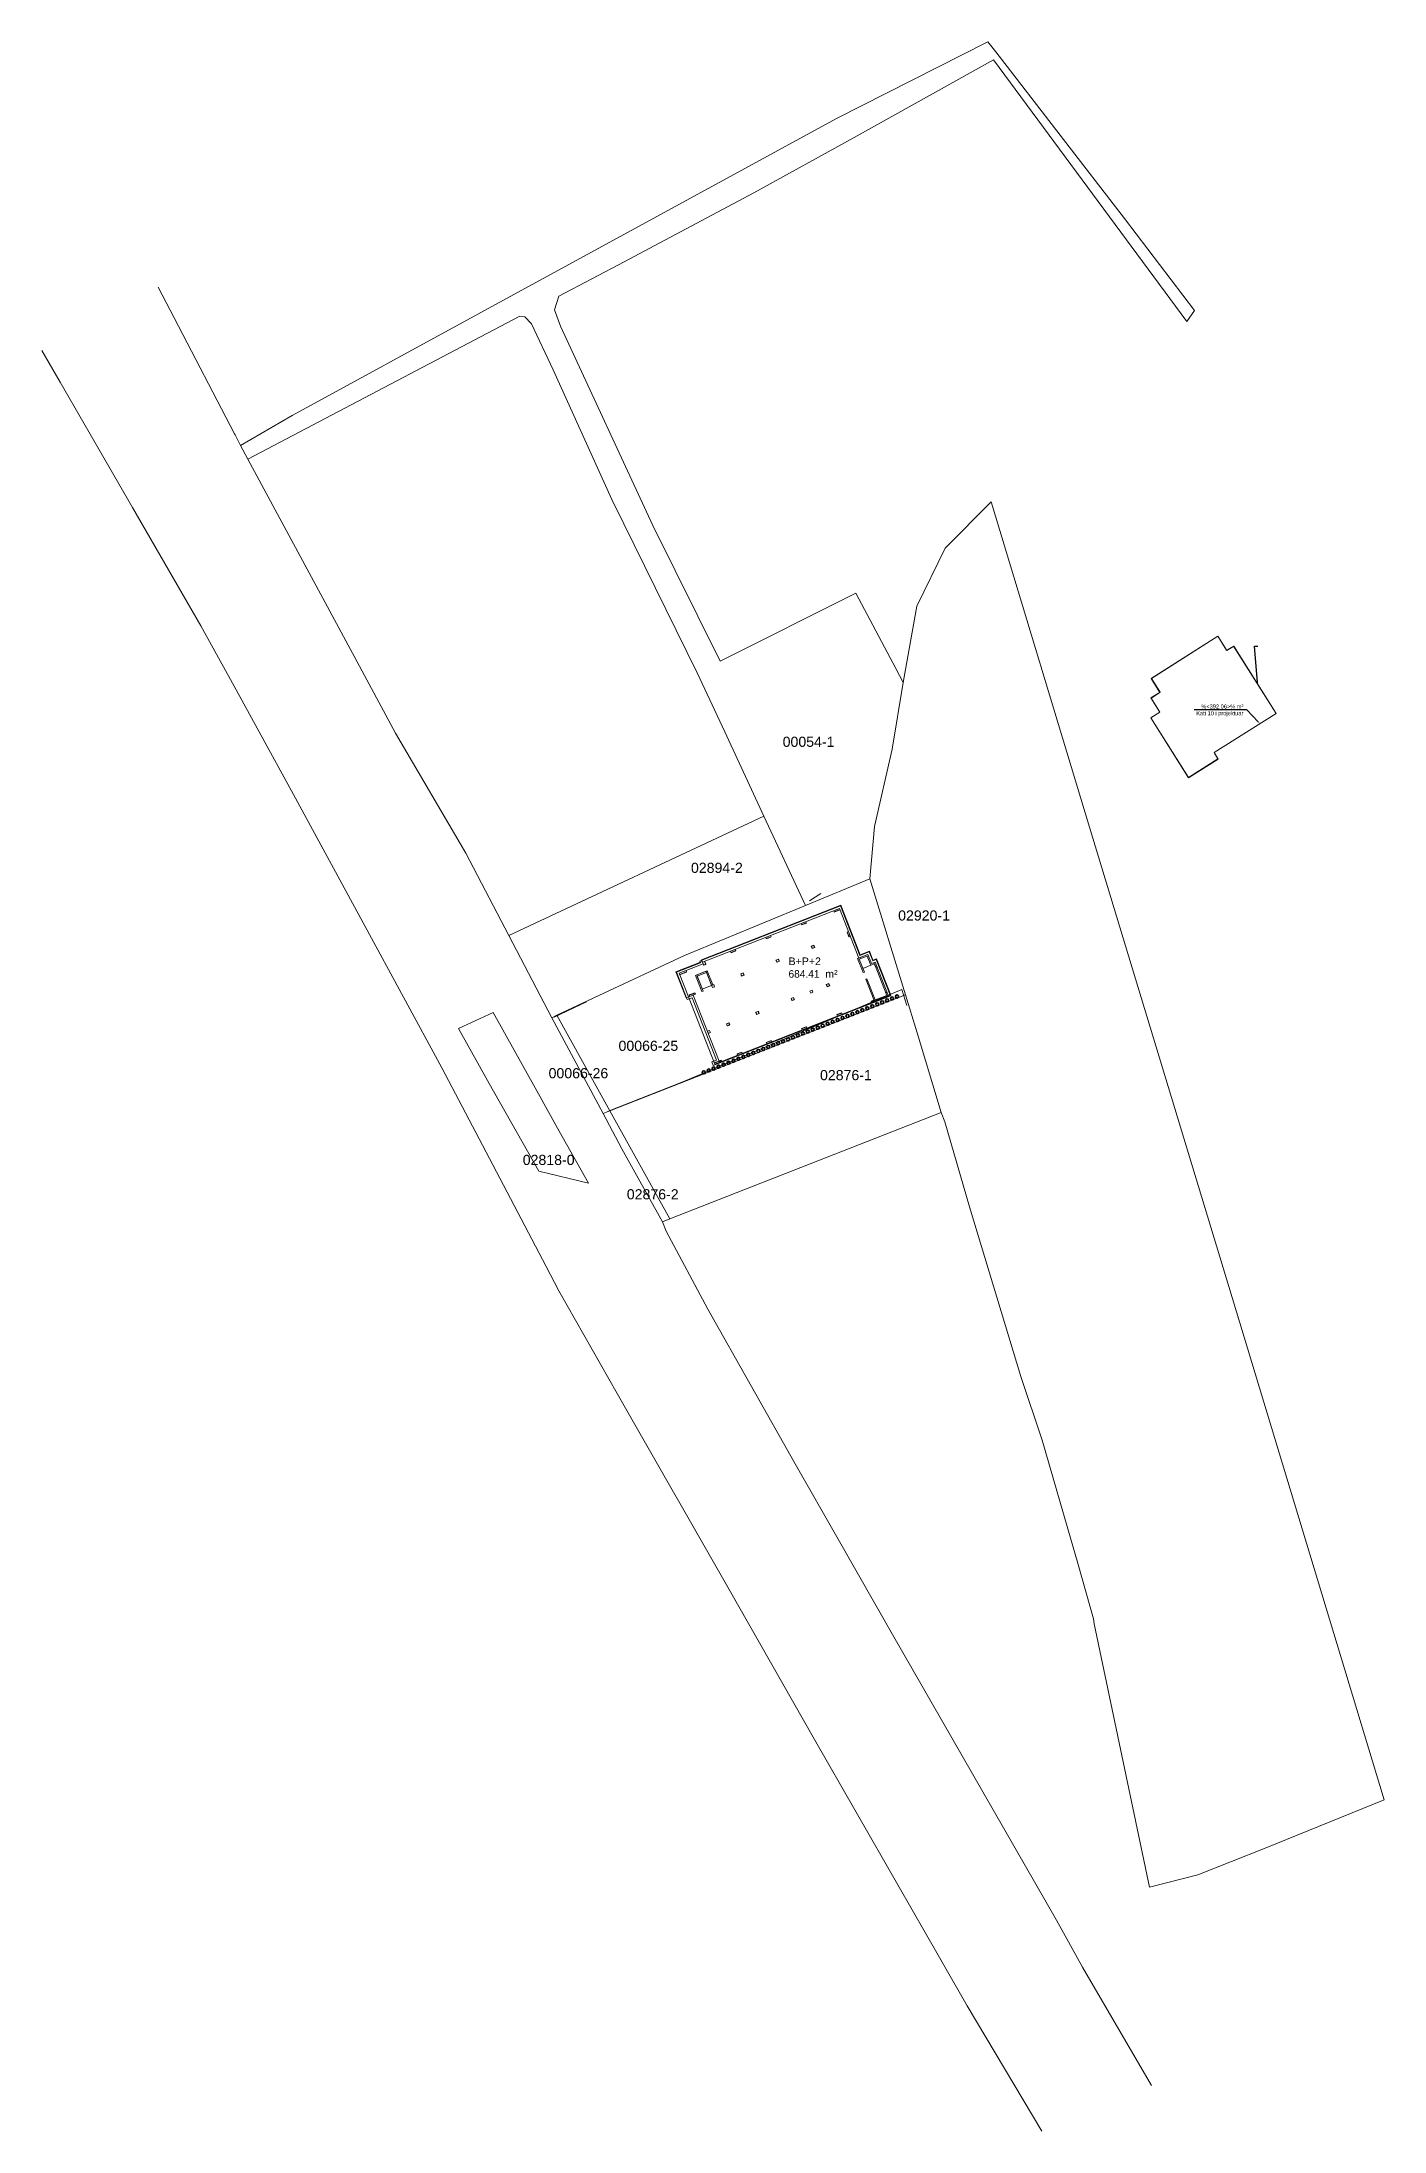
# Model space of a CAD drawing. Header units: metres. Extents: x 7513878 to 7514143, y 4693134 to 4693547.
import ezdxf
from ezdxf import colors
from ezdxf.entities.mleader import LeaderData, LeaderLine
from ezdxf.math import Vec2, Vec3

# ---------------------------------------------------------------- set-up
doc = ezdxf.new("R2010")
doc.units = ezdxf.units.M
for name, color, linetype, lineweight in [('0_Pen_No__6', 5, 'Continuous', 0), ('asfalt', 97, 'Continuous', 0), ('bodrumi', 4, 'Continuous', 0), ('etazha', 7, 'Continuous', 0), ('kati 6 projekt', 7, 'Continuous', 0), ('kati perdhese ekzekutuar', 1, 'Continuous', 0), ('kufiri ob ofset', 1, 'Continuous', 0), ('kurifi ob', 1, 'Continuous', 0), ('muri poshte', 30, 'Continuous', 0), ('Parc-Baz', 7, 'Continuous', 0), ('projekti themel', 1, 'Continuous', 0), ('shtyllat', 251, 'Continuous', 20), ('shtyllat e reja', 1, 'Continuous', 0)]:
    doc.layers.add(name, color=color, linetype=linetype, lineweight=lineweight)
doc.styles.get("Standard").update_dxf_attribs({"font": 'arial.ttf'})

msp = doc.modelspace()

# ---------------------------------------------------------------- linework, layer by layer
at = {"layer": '0_Pen_No__6', "color": 5, "linetype": 'Continuous', "lineweight": 35}
for centre in [(7514046.05, 4693358.17), (7514047.03, 4693358.55), (7514035.27, 4693353.93), (7514036.25, 4693354.32), (7514037.23, 4693354.7), (7514038.21, 4693355.09), (7514039.19, 4693355.47), (7514040.17, 4693355.86), (7514041.15, 4693356.24), (7514042.13, 4693356.63), (7514043.11, 4693357.01), (7514044.09, 4693357.4), (7514045.07, 4693357.78), (7514024.48, 4693349.7), (7514025.46, 4693350.09), (7514026.44, 4693350.47), (7514027.42, 4693350.86), (7514028.4, 4693351.24), (7514029.38, 4693351.62), (7514030.36, 4693352.01), (7514031.35, 4693352.39), (7514032.33, 4693352.78), (7514033.31, 4693353.16), (7514034.29, 4693353.55), (7514014.68, 4693345.85), (7514015.66, 4693346.24), (7514016.64, 4693346.62), (7514017.62, 4693347.01), (7514018.6, 4693347.39), (7514019.58, 4693347.78), (7514020.56, 4693348.16), (7514021.54, 4693348.55), (7514022.52, 4693348.93), (7514023.5, 4693349.32), (7514008.8, 4693343.54), (7514009.78, 4693343.93), (7514010.76, 4693344.31), (7514011.74, 4693344.7), (7514012.72, 4693345.08), (7514013.7, 4693345.47)]:
    msp.add_circle(centre, 0.3, dxfattribs=at)
at = {"layer": 'asfalt'}
msp.add_polyline3d([(7513960.27, 4693352.24, 618.76), (7513966.34, 4693341.35, 618.79), (7513976.13, 4693324, 618.87), (7513985.99, 4693321.62, 618.75), (7513980.2, 4693331.91, 618.69), (7513975.79, 4693339.87, 618.66), (7513967.12, 4693355.41, 618.63)], close=True, dxfattribs=at)
at = {"layer": 'bodrumi', "flags": 128}
msp.add_lwpolyline([(7514010.99, 4693345.15), (7514045.32, 4693358.63), (7514042.69, 4693365.33), (7514041.99, 4693365.06), (7514041.27, 4693366.88), (7514039.46, 4693366.16), (7514035.62, 4693375.95), (7514008.55, 4693365.32), (7514008.68, 4693365), (7514003.93, 4693363.14), (7514005.76, 4693358.47), (7514006.71, 4693358.84), (7514011.85, 4693345.76), (7514010.9, 4693345.39)], close=True, dxfattribs=at)
at = {"layer": 'kati 6 projekt', "linetype": 'Continuous', "flags": 128}
msp.add_lwpolyline([(7514097.29, 4693421.48), (7514099.04, 4693418.71), (7514097.28, 4693417.6), (7514099.04, 4693414.82), (7514097.24, 4693413.69), (7514104.69, 4693401.9), (7514110.51, 4693405.58), (7514109.74, 4693406.8), (7514122.02, 4693414.56), (7514113.64, 4693427.84), (7514112.29, 4693426.99), (7514110.5, 4693429.82)], close=True, dxfattribs=at)
at = {"layer": 'kati perdhese ekzekutuar', "elevation": 653.07, "flags": 128}
msp.add_lwpolyline([(7514110.49, 4693429.81), (7514112.24, 4693427.04), (7514113.59, 4693427.87), (7514122.06, 4693414.54), (7514109.77, 4693406.81), (7514110.55, 4693405.52), (7514104.72, 4693401.82), (7514097.24, 4693413.69), (7514099.04, 4693414.78), (7514097.24, 4693417.66), (7514099.07, 4693418.75), (7514097.34, 4693421.49)], close=True, dxfattribs=at)
at = {"layer": 'kufiri ob ofset', "color": 5, "linetype": 'Continuous', "lineweight": 20, "flags": 128}
msp.add_lwpolyline([(7514035.84, 4693376.47), (7514008.64, 4693365.79), (7514008.03, 4693365.55), (7514008.16, 4693365.23), (7514003.41, 4693363.36), (7514005.54, 4693357.95), (7514006.49, 4693358.32), (7514011.33, 4693345.99), (7514010.38, 4693345.61), (7514010.65, 4693344.92), (7514039.84, 4693356.37), (7514042.61, 4693357.46), (7514045.73, 4693358.69), (7514042.91, 4693365.85), (7514042.21, 4693365.58), (7514041.5, 4693367.39), (7514039.69, 4693366.68)], close=True, dxfattribs=at)
at = {"layer": 'kurifi ob', "linetype": 'Continuous', "lineweight": 20, "flags": 128}
msp.add_lwpolyline([(7514008.55, 4693365.32), (7514008.68, 4693365), (7514006.63, 4693364.2), (7514003.93, 4693363.14), (7514005.76, 4693358.47), (7514006.71, 4693358.84), (7514011.85, 4693345.76), (7514010.9, 4693345.39), (7514010.99, 4693345.15), (7514039.8, 4693356.47), (7514042.57, 4693357.55), (7514045.32, 4693358.63), (7514042.69, 4693365.34), (7514041.99, 4693365.06), (7514041.27, 4693366.88), (7514039.46, 4693366.16), (7514035.62, 4693375.95)], close=True, dxfattribs=at)
at = {"layer": 'muri poshte', "elevation": 618.28, "flags": 128}
msp.add_lwpolyline([(7514029.7, 4693377.5), (7514031.97, 4693378.91)], dxfattribs=at)
at = {"layer": 'muri poshte'}
for points in [[(7513989.76, 4693335.8, 618.82), (7514004.65, 4693341.64, 618.78), (7514047.98, 4693359.94, 618.18)], [(7514047.98, 4693359.94, 618.18), (7514048.96, 4693356.78, 616.72)], [(7513979.2, 4693354.48, 618.62), (7513985.57, 4693357.53, 618.42)]]:
    msp.add_polyline3d(points, dxfattribs=at)
at = {"layer": 'Parc-Baz'}
for points in [[(7514105.86, 4693494.26), (7514104.37, 4693492.1), (7514066.1, 4693543.83), (7514038.53, 4693528.51), (7514018.72, 4693517.51), (7514012.53, 4693514.23), (7513996.99, 4693506), (7513993.18, 4693503.98), (7513980.13, 4693497.07), (7513979.28, 4693494.36), (7513980.48, 4693491.16), (7513998.74, 4693451.73), (7514012.01, 4693424.88), (7514038.87, 4693438.34), (7514046.79, 4693423.43), (7514048.25, 4693420.68), (7514046.06, 4693407.46), (7514042.6, 4693392.19), (7514041.63, 4693381.83), (7514028.92, 4693376.54), (7514020.7, 4693394.2), (7514012.93, 4693410.9), (7514007.49, 4693422.58), (7513992.99, 4693452.05), (7513990.61, 4693456.88), (7513979, 4693482.55), (7513974.7, 4693491.64), (7513973.4, 4693493.03), (7513972.38, 4693493.13), (7513918.58, 4693464.82), (7513917.15, 4693467.57), (7513927.38, 4693473.49), (7513964.09, 4693493.51), (7514035.02, 4693532.23), (7514065.01, 4693547.41), (7514066.55, 4693545.44), (7514092.05, 4693512.43), (7514105.86, 4693494.26)], [(7514050.94, 4693435.79), (7514056.54, 4693447.22), (7514065.64, 4693456.42), (7514085.13, 4693392.08), (7514113.31, 4693299.03), (7514143.41, 4693199.65), (7514119.89, 4693190.07), (7514106.55, 4693184.82), (7514096.99, 4693182.34), (7514086.06, 4693234.43), (7514085.9, 4693235.42), (7514082.86, 4693246.2), (7514075.74, 4693270.8), (7514071.49, 4693283.36), (7514061.38, 4693316.95), (7514056.48, 4693333.73), (7514055.75, 4693335.59), (7514051.04, 4693351.36), (7514048.71, 4693358.89), (7514041.63, 4693381.83), (7514042.6, 4693392.19), (7514046.06, 4693407.46), (7514048.25, 4693420.68), (7514050.94, 4693435.79)], [(7514028.92, 4693376.54), (7514005.01, 4693366.67), (7513988.01, 4693358.73), (7513979.73, 4693354.86), (7513978.71, 4693354.31), (7513970.21, 4693370.62), (7514020.7, 4693394.2), (7514028.92, 4693376.54)], [(7513990.19, 4693335.91), (7513979.73, 4693354.86), (7513988.01, 4693358.73), (7514005.01, 4693366.67), (7514028.92, 4693376.54), (7514041.63, 4693381.83), (7514048.71, 4693358.89), (7513990.19, 4693335.91)], [(7514002.07, 4693314.55), (7513990.19, 4693335.91), (7514048.71, 4693358.89), (7514051.04, 4693351.36), (7514055.75, 4693335.59), (7514002.07, 4693314.55)], [(7513979.73, 4693354.86), (7513990.19, 4693335.91), (7513988.86, 4693335.39), (7513978.71, 4693354.31), (7513979.73, 4693354.86)], [(7513990.19, 4693335.91), (7514002.07, 4693314.55), (7514000.61, 4693313.98), (7513992.61, 4693328.4), (7513988.86, 4693335.39), (7513990.19, 4693335.91)]]:
    msp.add_lwpolyline(points, close=True, dxfattribs=at)
for points in [[(7513900.85, 4693498.88), (7513904.01, 4693492.82), (7513915.95, 4693469.88), (7513916.06, 4693469.67), (7513917.15, 4693467.57), (7513918.58, 4693464.82), (7513939.76, 4693425.59), (7513947.83, 4693410.65), (7513961.7, 4693386.93), (7513970.21, 4693370.62), (7513978.71, 4693354.31), (7513988.86, 4693335.39), (7513992.61, 4693328.4), (7514000.61, 4693313.98), (7514001.34, 4693312.12), (7514009.6, 4693296.71), (7514026.89, 4693266.1), (7514035.37, 4693251.19), (7514046.38, 4693231.9), (7514051.71, 4693222.6), (7514078.59, 4693175.81), (7514083.73, 4693166.53), (7514097.4, 4693143.11)], [(7514075.67, 4693134.09), (7514060.93, 4693158.92), (7514055.46, 4693168.43), (7514030.72, 4693211.59), (7514013.56, 4693241.71), (7513993.34, 4693277.14), (7513980.14, 4693300.35), (7513977.6, 4693305.17), (7513967.06, 4693325.22), (7513956.97, 4693344.41), (7513941.78, 4693372.42), (7513927.65, 4693398.49), (7513920.82, 4693410.91), (7513915.87, 4693419.92), (7513909.31, 4693431.86), (7513895.79, 4693455.26), (7513881.46, 4693480.07), (7513877.83, 4693486.36)]]:
    msp.add_lwpolyline(points, dxfattribs=at)
at = {"layer": 'projekti themel'}
msp.add_lwpolyline([(7514035.9, 4693376.6), (7514039.74, 4693366.81), (7514041.56, 4693367.52), (7514042.27, 4693365.71), (7514042.97, 4693365.98), (7514045.78, 4693358.82), (7514010.99, 4693345.15), (7514005.76, 4693358.47), (7514005.3, 4693358.28), (7514003.28, 4693363.42), (7514008.49, 4693365.46), (7514008.37, 4693365.79), (7514035.9, 4693376.6)], dxfattribs=at)
at = {"layer": 'shtyllat', "lineweight": 0}
for p, q in [((7514041.85, 4693364.74), (7514040.26, 4693364.12)), ((7514010.35, 4693360.75), (7514008.48, 4693360.02))]:
    msp.add_line(p, q, dxfattribs=at)
for points in [[(7514035.71, 4693375.72), (7514035.62, 4693375.95), (7514034.5, 4693375.51), (7514034.59, 4693375.28), (7514035.48, 4693375.63), (7514035.71, 4693375.72)], [(7514021.07, 4693370.24), (7514021.16, 4693370.01), (7514022.1, 4693370.37), (7514022, 4693370.6), (7514021.07, 4693370.24)], [(7514028.98, 4693373.35), (7514028.05, 4693372.98), (7514028.15, 4693372.75), (7514029.08, 4693373.11), (7514028.98, 4693373.35)], [(7514037.41, 4693371.38), (7514037.18, 4693371.28), (7514037.55, 4693370.35), (7514037.78, 4693370.44), (7514037.41, 4693371.38)], [(7514015.02, 4693367.86), (7514014.09, 4693367.5), (7514014.18, 4693367.27), (7514015.11, 4693367.63), (7514015.02, 4693367.86)], [(7514030.11, 4693368.51), (7514030.27, 4693368.09), (7514030.69, 4693368.25), (7514030.52, 4693368.67), (7514030.11, 4693368.51)], [(7514005.37, 4693363.43), (7514005.28, 4693363.67), (7514003.93, 4693363.14), (7514004.02, 4693362.9), (7514004.25, 4693362.99), (7514005.37, 4693363.43)], [(7514008.97, 4693365.49), (7514008.55, 4693365.32), (7514008.68, 4693365), (7514008.77, 4693364.77), (7514008.77, 4693364.76), (7514009.19, 4693364.93), (7514009.06, 4693365.25), (7514008.97, 4693365.49)], [(7514016.14, 4693363.02), (7514016.31, 4693362.61), (7514016.73, 4693362.77), (7514016.56, 4693363.19), (7514016.14, 4693363.02)], [(7514023.12, 4693365.77), (7514023.29, 4693365.35), (7514023.71, 4693365.51), (7514023.54, 4693365.93), (7514023.12, 4693365.77)], [(7514007.13, 4693359), (7514007.04, 4693359.24), (7514005.92, 4693358.8), (7514006.01, 4693358.56), (7514006.71, 4693358.84), (7514006.95, 4693358.93), (7514007.13, 4693359)], [(7514006.62, 4693359.07), (7514006.71, 4693358.84), (7514006.95, 4693358.93), (7514007.13, 4693359), (7514007.04, 4693359.24), (7514006.62, 4693359.07)], [(7514026.1, 4693358.18), (7514026.27, 4693357.76), (7514026.69, 4693357.92), (7514026.52, 4693358.34), (7514026.1, 4693358.18)], [(7514033.08, 4693360.92), (7514033.25, 4693360.5), (7514033.67, 4693360.67), (7514033.5, 4693361.08), (7514033.08, 4693360.92)], [(7514019.12, 4693355.44), (7514019.29, 4693355.02), (7514019.71, 4693355.18), (7514019.54, 4693355.6), (7514019.12, 4693355.44)], [(7514035.15, 4693354.91), (7514035.24, 4693354.68), (7514036.17, 4693355.04), (7514036.08, 4693355.27), (7514035.15, 4693354.91)], [(7514009.95, 4693351.84), (7514009.76, 4693351.76), (7514009.53, 4693351.67), (7514009.69, 4693351.25), (7514009.92, 4693351.34), (7514010.11, 4693351.42), (7514009.95, 4693351.84)], [(7514009.76, 4693351.76), (7514009.53, 4693351.67), (7514009.69, 4693351.25), (7514009.92, 4693351.34), (7514010.11, 4693351.42), (7514009.95, 4693351.84), (7514009.76, 4693351.76)], [(7514013.32, 4693353.16), (7514013.49, 4693352.74), (7514013.91, 4693352.91), (7514013.74, 4693353.33), (7514013.32, 4693353.16)], [(7514028.17, 4693352.17), (7514028.26, 4693351.94), (7514029.19, 4693352.3), (7514029.1, 4693352.53), (7514028.17, 4693352.17)], [(7514012.17, 4693345.62), (7514012.08, 4693345.85), (7514011.85, 4693345.76), (7514011.94, 4693345.53), (7514012.17, 4693345.62)], [(7514012.08, 4693345.85), (7514012.17, 4693345.62), (7514012.34, 4693345.68), (7514012.25, 4693345.92), (7514012.08, 4693345.85)], [(7514015.39, 4693347.15), (7514015.48, 4693346.92), (7514016.41, 4693347.28), (7514016.32, 4693347.52), (7514015.39, 4693347.15)], [(7514021.19, 4693349.43), (7514021.28, 4693349.19), (7514022.21, 4693349.56), (7514022.12, 4693349.79), (7514021.19, 4693349.43)], [(7514010.9, 4693345.39), (7514010.99, 4693345.15), (7514011.94, 4693345.53), (7514011.85, 4693345.76), (7514010.9, 4693345.39)]]:
    msp.add_lwpolyline(points, close=True, dxfattribs=at)
msp.add_lwpolyline([(7514008.42, 4693359.51), (7514007.16, 4693362.72), (7514009.48, 4693363.63), (7514010.58, 4693360.84), (7514010.77, 4693360.91), (7514010.93, 4693360.49), (7514010.51, 4693360.33), (7514009.34, 4693363.31), (7514007.48, 4693362.58), (7514008.65, 4693359.6), (7514008.42, 4693359.51), (7514008.42, 4693359.51)], dxfattribs=at)
at = {"layer": 'shtyllat e reja', "flags": 128}
for points in [[(7514035.73, 4693375.67), (7514034.61, 4693375.23), (7514034.5, 4693375.51), (7514035.62, 4693375.95)], [(7514037.41, 4693371.38), (7514037.78, 4693370.44), (7514037.5, 4693370.33), (7514037.13, 4693371.27)], [(7514042.69, 4693365.33), (7514043.07, 4693364.36), (7514042.84, 4693364.27), (7514042.45, 4693365.24)], [(7514045.02, 4693359.38), (7514045.32, 4693358.63), (7514045.08, 4693358.54), (7514044.79, 4693359.29)], [(7514009.95, 4693351.84), (7514009.53, 4693351.67), (7514009.69, 4693351.25), (7514010.11, 4693351.42)], [(7514012.23, 4693345.96), (7514010.88, 4693345.43), (7514010.99, 4693345.15), (7514012.34, 4693345.68)]]:
    msp.add_lwpolyline(points, close=True, dxfattribs=at)
at = {"layer": 'shtyllat e reja'}
for points in [[(7514021.07, 4693370.24), (7514021.18, 4693369.96), (7514022.11, 4693370.33), (7514022, 4693370.6), (7514021.07, 4693370.24)], [(7514028.05, 4693372.98), (7514028.16, 4693372.7), (7514029.09, 4693373.07), (7514028.98, 4693373.35), (7514028.05, 4693372.98)], [(7514014.09, 4693367.5), (7514014.2, 4693367.22), (7514015.13, 4693367.58), (7514015.02, 4693367.86), (7514014.09, 4693367.5)], [(7514030.06, 4693368.49), (7514030.22, 4693368.07), (7514030.74, 4693368.27), (7514030.57, 4693368.69), (7514030.06, 4693368.49)], [(7514003.93, 4693363.14), (7514004.04, 4693362.86), (7514004.32, 4693362.97), (7514005.39, 4693363.39), (7514005.28, 4693363.67), (7514003.93, 4693363.14)], [(7514007.16, 4693362.72), (7514008.42, 4693359.51), (7514008.65, 4693359.6), (7514007.39, 4693362.81), (7514007.16, 4693362.72)], [(7514009.25, 4693363.54), (7514007.39, 4693362.81), (7514007.48, 4693362.58), (7514009.34, 4693363.31), (7514009.25, 4693363.54)], [(7514008.97, 4693365.49), (7514008.55, 4693365.32), (7514008.68, 4693365), (7514008.79, 4693364.72), (7514008.79, 4693364.72), (7514009.21, 4693364.88), (7514009.08, 4693365.21), (7514008.97, 4693365.49)], [(7514009.25, 4693363.54), (7514010.35, 4693360.75), (7514010.58, 4693360.84), (7514009.48, 4693363.63), (7514009.25, 4693363.54)], [(7514016.1, 4693363.01), (7514016.26, 4693362.59), (7514016.77, 4693362.79), (7514016.61, 4693363.21), (7514016.1, 4693363.01)], [(7514023.08, 4693365.75), (7514023.24, 4693365.33), (7514023.75, 4693365.53), (7514023.59, 4693365.95), (7514023.08, 4693365.75)], [(7514007, 4693359.27), (7514005.93, 4693358.85), (7514006.04, 4693358.57), (7514006.71, 4693358.84), (7514006.99, 4693358.95), (7514007.11, 4693359), (7514007, 4693359.27)], [(7514010.35, 4693360.75), (7514010.51, 4693360.33), (7514010.93, 4693360.49), (7514010.77, 4693360.91), (7514010.35, 4693360.75)], [(7514026.06, 4693358.16), (7514026.22, 4693357.74), (7514026.73, 4693357.94), (7514026.57, 4693358.36), (7514026.06, 4693358.16)], [(7514029.8, 4693359.63), (7514029.96, 4693359.21), (7514030.38, 4693359.38), (7514030.22, 4693359.79), (7514029.8, 4693359.63)], [(7514033.04, 4693360.9), (7514033.2, 4693360.48), (7514033.71, 4693360.68), (7514033.55, 4693361.1), (7514033.04, 4693360.9)], [(7514019.08, 4693355.42), (7514019.24, 4693355), (7514019.75, 4693355.2), (7514019.59, 4693355.62), (7514019.08, 4693355.42)], [(7514035.13, 4693354.96), (7514035.24, 4693354.68), (7514036.17, 4693355.04), (7514036.06, 4693355.32), (7514035.13, 4693354.96)], [(7514042.46, 4693357.83), (7514041.9, 4693357.61), (7514042.01, 4693357.34), (7514043.13, 4693357.77), (7514043.02, 4693358.05), (7514042.69, 4693357.92), (7514042.46, 4693357.83)], [(7514013.28, 4693353.14), (7514013.44, 4693352.72), (7514013.95, 4693352.93), (7514013.79, 4693353.34), (7514013.28, 4693353.14)], [(7514028.15, 4693352.21), (7514028.26, 4693351.94), (7514029.19, 4693352.3), (7514029.08, 4693352.58), (7514028.15, 4693352.21)], [(7514015.37, 4693347.2), (7514015.48, 4693346.92), (7514016.41, 4693347.28), (7514016.3, 4693347.56), (7514015.37, 4693347.2)], [(7514022.1, 4693349.84), (7514021.17, 4693349.47), (7514021.28, 4693349.19), (7514022.21, 4693349.56), (7514022.1, 4693349.84)]]:
    msp.add_lwpolyline(points, close=True, dxfattribs=at)
msp.add_lwpolyline([(7514040.32, 4693363.28), (7514039.23, 4693366.07), (7514041.27, 4693366.88), (7514041.99, 4693365.06), (7514042.69, 4693365.34), (7514045.32, 4693358.63), (7514042.01, 4693357.34), (7514041.92, 4693357.57), (7514042.48, 4693357.79), (7514040.84, 4693361.95), (7514041.08, 4693362.04), (7514042.71, 4693357.88), (7514044.99, 4693358.77), (7514042.54, 4693365.01), (7514041.85, 4693364.74), (7514041.13, 4693366.55), (7514039.55, 4693365.93), (7514040.56, 4693363.37), (7514040.32, 4693363.28), (7514040.32, 4693363.28), (7514040.32, 4693363.28), (7514040.32, 4693363.28)], dxfattribs=at)

# ---------------------------------------------------------------- texts
at = {"layer": 'etazha', "insert": (7514025.56, 4693366.27), "char_height": 1.5, "width": 12.5798, "attachment_point": 1}
msp.add_mtext('B+P+2 {\\A1;\\fCentury Gothic|b0|i0|c0|p34;\\C7;684.41 } m²', dxfattribs=at)
at = {"layer": 'Parc-Baz'}
for s, p in [('00054-1', (7514024.4, 4693407.94)), ('02894-2', (7514006.26, 4693383.01)), ('02920-1', (7514047.25, 4693373.58)), ('00066-25', (7513991.93, 4693347.8)), ('00066-26', (7513978.09, 4693342.38)), ('02876-1', (7514031.79, 4693342)), ('02818-0', (7513972.98, 4693325.23)), ('02876-2', (7513993.57, 4693318.43))]:
    msp.add_text(s, height=2, dxfattribs=at).set_placement(p)

# ---------------------------------------------------------------- leaders
at = {"layer": 'kati 6 projekt', "linetype": 'Continuous'}
ml = msp.add_multileader_mtext('Standard', dxfattribs=at)
ml.set_content('%<392.06>% m² \\PKati 10 i projektuar', color=256)
ml.set_leader_properties()
ml.build(insert=Vec2(0, 0))
ml.multileader.update_dxf_attribs({"text_left_attachment_type": 6, "text_right_attachment_type": 6, "dogleg_length": 0.36, "arrow_head_size": 0.5})
ctx = ml.context
ctx.base_point, ctx.char_height, ctx.arrow_head_size, ctx.landing_gap_size, ctx.plane_origin = Vec3(7514103.09, 4693415.28), 0.8, 0.5, 0.3, Vec3(7514118.31, 4693412.22)
ctx.left_attachment, ctx.right_attachment, ctx.text_align_type = 6, 6, 2
notes = []
notes.append((ctx, [(0, (1, 1, 0), (7514116.21, 4693415.28), (-1, 0), 0.36, [(0, [(7514118.83, 4693412.55)], 0, [])])]))
ctx.mtext.insert, ctx.mtext.alignment, ctx.mtext.flow_direction = Vec3(7514115.55, 4693416.32), 3, 5
at = {"layer": 'kati perdhese ekzekutuar'}
ml = msp.add_multileader_mtext('Standard', dxfattribs=at)
ml.set_content('', color=256)
ml.set_leader_properties()
ml.build(insert=Vec2(0, 0))
ml.multileader.update_dxf_attribs({"text_left_attachment_type": 6, "text_right_attachment_type": 6, "dogleg_length": 0.36, "arrow_head_size": 0.5})
ctx = ml.context
ctx.base_point, ctx.char_height, ctx.arrow_head_size, ctx.landing_gap_size, ctx.plane_origin = Vec3(7514118.13, 4693427.88, 1276.97), 0.8, 0.5, 0.3, Vec3(7514117.87, 4693419.84, 1276.97)
ctx.left_attachment, ctx.right_attachment = 6, 6
notes.append((ctx, [(1, (1, 1, 0), (7514117.77, 4693427.88, 1276.97), (1, 0), 0.36, [(0, [(7514118.38, 4693420.16, 1276.97)], 0, [])])]))
ctx.mtext.insert, ctx.mtext.flow_direction = Vec3(7514118.43, 4693428.84, 1276.97), 5
for ctx, leaders in notes:
    for number, flags, end, landing, length, lines in leaders:
        leader = LeaderData()
        leader.index, (leader.has_last_leader_line, leader.has_dogleg_vector, leader.attachment_direction) = number, flags
        leader.last_leader_point, leader.dogleg_vector, leader.dogleg_length = Vec3(end), Vec3(landing), length
        for number, points, colour, breaks in lines:
            line = LeaderLine()
            line.index, line.vertices, line.color, line.breaks = number, Vec3.list(points), colors.encode_raw_color(colour), breaks
            leader.lines.append(line)
        ctx.leaders.append(leader)

doc.saveas('drawing.dxf')
